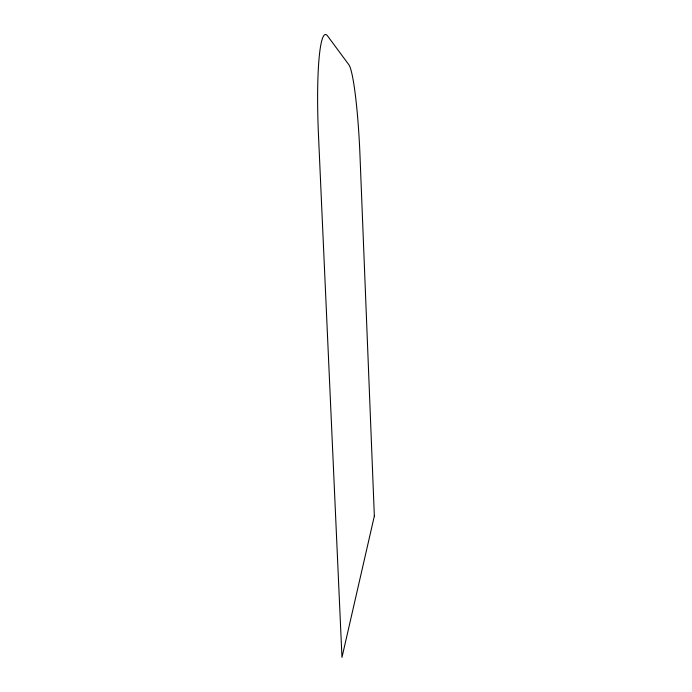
<?xml version="1.0" encoding="UTF-8"?>
<svg xmlns="http://www.w3.org/2000/svg" width="692" height="692" viewBox="0 0 692 692"><rect width="100%" height="100%" fill="white"/><g stroke="black" fill="none" stroke-linecap="round" stroke-linejoin="round"><path stroke-width="1.04" d="M374.346 516.033L341.969 657.4L318.51 135.805A105.919 12.075 87.1 0 1 327.584 35.967L348.785 64.633A87.019 8.2 87.4 0 1 359.996 155.761L374.346 516.033"/></g></svg>
